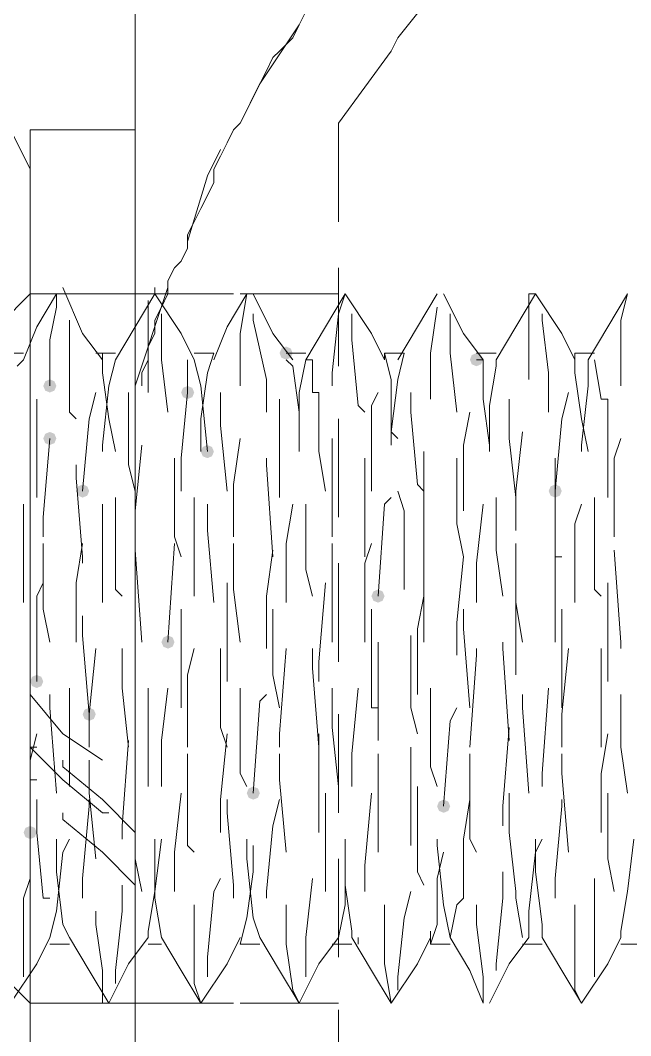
# Model space of a CAD drawing. Header units: millimetres. Extents: x 89051 to 218395, y -330386 to -125649.
# Drawn here: x 92649.2 to 92696.8, y -134274.3 to -134195.1 of the extents above; entities that cross this region are included whole.
import ezdxf

# ---------------------------------------------------------------- set-up
doc = ezdxf.new("R2010")
doc.units = ezdxf.units.MM
doc.header["$LTSCALE"] = 13
doc.layers.add('C00-00-00', color=7, linetype='Continuous')

msp = doc.modelspace()

# ---------------------------------------------------------------- hatches: boundary and pattern name
at = {"layer": 'C00-00-00'}
h = msp.add_hatch(color=256, dxfattribs=at)
h.dxf.hatch_style = 2
h.paths.add_polyline_path([(92669.401, -134221.095), (92669.552, -134220.733), (92669.914, -134220.582), (92670.275, -134220.733), (92670.426, -134221.095), (92670.275, -134221.456), (92669.914, -134221.607), (92669.552, -134221.456)])
h = msp.add_hatch(color=256, dxfattribs=at)
h.dxf.hatch_style = 2
h.paths.add_polyline_path([(92684.256, -134221.607), (92684.407, -134221.245), (92684.768, -134221.095), (92685.13, -134221.245), (92685.28, -134221.607), (92685.13, -134221.968), (92684.768, -134222.119), (92684.407, -134221.968)])
h = msp.add_hatch(color=256, dxfattribs=at)
h.dxf.hatch_style = 2
h.paths.add_polyline_path([(92650.961, -134223.656), (92651.111, -134223.294), (92651.473, -134223.144), (92651.835, -134223.294), (92651.985, -134223.656), (92651.835, -134224.017), (92651.473, -134224.168), (92651.111, -134224.017)])
h = msp.add_hatch(color=256, dxfattribs=at)
h.dxf.hatch_style = 2
h.paths.add_polyline_path([(92661.718, -134224.168), (92661.868, -134223.806), (92662.23, -134223.656), (92662.592, -134223.806), (92662.742, -134224.168), (92662.592, -134224.53), (92662.23, -134224.68), (92661.868, -134224.53)])
h = msp.add_hatch(color=256, dxfattribs=at)
h.dxf.hatch_style = 2
h.paths.add_polyline_path([(92650.961, -134227.754), (92651.111, -134227.392), (92651.473, -134227.241), (92651.835, -134227.392), (92651.985, -134227.754), (92651.835, -134228.115), (92651.473, -134228.266), (92651.111, -134228.115)])
h = msp.add_hatch(color=256, dxfattribs=at)
h.dxf.hatch_style = 2
h.paths.add_polyline_path([(92663.255, -134228.778), (92663.405, -134228.416), (92663.767, -134228.266), (92664.128, -134228.416), (92664.279, -134228.778), (92664.128, -134229.14), (92663.767, -134229.29), (92663.405, -134229.14)])
h = msp.add_hatch(color=256, dxfattribs=at)
h.dxf.hatch_style = 2
h.paths.add_polyline_path([(92653.522, -134231.851), (92653.673, -134231.49), (92654.034, -134231.339), (92654.396, -134231.49), (92654.546, -134231.851), (92654.396, -134232.213), (92654.034, -134232.364), (92653.673, -134232.213)])
h = msp.add_hatch(color=256, dxfattribs=at)
h.dxf.hatch_style = 2
h.paths.add_polyline_path([(92690.403, -134231.851), (92690.553, -134231.49), (92690.915, -134231.339), (92691.277, -134231.49), (92691.427, -134231.851), (92691.277, -134232.213), (92690.915, -134232.364), (92690.553, -134232.213)])
h = msp.add_hatch(color=256, dxfattribs=at)
h.dxf.hatch_style = 2
h.paths.add_polyline_path([(92676.573, -134240.047), (92676.723, -134239.685), (92677.085, -134239.535), (92677.447, -134239.685), (92677.597, -134240.047), (92677.447, -134240.409), (92677.085, -134240.559), (92676.723, -134240.409)])
h = msp.add_hatch(color=256, dxfattribs=at)
h.dxf.hatch_style = 2
h.paths.add_polyline_path([(92660.181, -134243.633), (92660.332, -134243.271), (92660.693, -134243.121), (92661.055, -134243.271), (92661.205, -134243.633), (92661.055, -134243.994), (92660.693, -134244.145), (92660.332, -134243.994)])
h = msp.add_hatch(color=256, dxfattribs=at)
h.dxf.hatch_style = 2
h.paths.add_polyline_path([(92649.937, -134246.706), (92650.087, -134246.344), (92650.449, -134246.194), (92650.81, -134246.344), (92650.961, -134246.706), (92650.81, -134247.068), (92650.449, -134247.218), (92650.087, -134247.068)])
h = msp.add_hatch(color=256, dxfattribs=at)
h.dxf.hatch_style = 2
h.paths.add_polyline_path([(92654.034, -134249.267), (92654.185, -134248.906), (92654.547, -134248.755), (92654.908, -134248.906), (92655.059, -134249.267), (92654.908, -134249.629), (92654.547, -134249.779), (92654.185, -134249.629)])
h = msp.add_hatch(color=256, dxfattribs=at)
h.dxf.hatch_style = 2
h.paths.add_polyline_path([(92666.84, -134255.414), (92666.991, -134255.052), (92667.352, -134254.902), (92667.714, -134255.052), (92667.865, -134255.414), (92667.714, -134255.776), (92667.352, -134255.926), (92666.991, -134255.776)])
h = msp.add_hatch(color=256, dxfattribs=at)
h.dxf.hatch_style = 2
h.paths.add_polyline_path([(92681.695, -134256.439), (92681.845, -134256.077), (92682.207, -134255.926), (92682.569, -134256.077), (92682.719, -134256.439), (92682.569, -134256.8), (92682.207, -134256.951), (92681.845, -134256.8)])
h = msp.add_hatch(color=256, dxfattribs=at)
h.dxf.hatch_style = 2
h.paths.add_polyline_path([(92649.424, -134258.488), (92649.575, -134258.126), (92649.936, -134257.975), (92650.298, -134258.126), (92650.449, -134258.488), (92650.298, -134258.849), (92649.936, -134259), (92649.575, -134258.849)])

# ---------------------------------------------------------------- linework, layer by layer
at = {"layer": 'C00-00-00', "lineweight": 15}
for points in [[(92658.132, -134223.656), (92658.132, -134213.923), (92658.132, -134204.703), (92658.132, -134199.581), (92658.132, -134194.971), (92658.132, -134192.922), (92658.132, -134191.385)], [(92682.719, -134191.385), (92678.622, -134196.507)], [(92671.45, -134194.458), (92670.938, -134195.483), (92670.426, -134196.507), (92669.401, -134197.532), (92668.889, -134198.044), (92668.377, -134199.068), (92667.865, -134200.093), (92667.352, -134201.117), (92666.84, -134202.142), (92666.328, -134203.166), (92665.816, -134203.679), (92665.303, -134204.703), (92664.791, -134205.728), (92664.279, -134206.752), (92664.279, -134207.776), (92663.767, -134208.801), (92663.255, -134209.825), (92662.742, -134210.85), (92662.23, -134211.874), (92662.23, -134212.899), (92661.718, -134213.923), (92661.206, -134214.435), (92660.693, -134215.46), (92660.693, -134216.484), (92660.181, -134217.509), (92659.669, -134218.533), (92659.669, -134219.558), (92659.157, -134220.582), (92659.157, -134221.607), (92658.644, -134222.631), (92658.644, -134223.656)], [(92667.865, -134200.093), (92670.938, -134195.483)], [(92678.622, -134196.507), (92678.109, -134197.532)], [(92678.109, -134197.532), (92674.011, -134203.166)], [(92649.936, -134206.752), (92645.839, -134198.556)], [(92666.84, -134202.142), (92667.865, -134200.093)], [(92674.011, -134203.166), (92674.011, -134210.85)], [(92658.132, -134203.679), (92649.936, -134203.679)], [(92649.936, -134284.611), (92649.936, -134283.075), (92649.936, -134281.026), (92649.936, -134278.465), (92649.936, -134274.879), (92649.936, -134270.781), (92649.936, -134266.171), (92649.936, -134261.049), (92649.936, -134255.414), (92649.936, -134249.78), (92649.936, -134244.145), (92649.936, -134237.998), (92649.936, -134232.364), (92649.936, -134226.729), (92649.936, -134221.607), (92649.936, -134216.997), (92649.936, -134212.899), (92649.936, -134209.825), (92649.936, -134206.752), (92649.936, -134204.703), (92649.936, -134203.679)], [(92663.767, -134207.264), (92664.791, -134205.215)], [(92662.23, -134212.387), (92663.767, -134207.264)], [(92674.011, -134214.435), (92674.011, -134222.119)], [(92649.936, -134216.484), (92645.326, -134221.095)], [(92650.449, -134216.484), (92649.936, -134216.484)], [(92658.132, -134216.484), (92650.449, -134216.484)], [(92651.985, -134216.484), (92650.449, -134219.046)], [(92651.985, -134216.484), (92651.985, -134217.509)], [(92654.034, -134219.558), (92652.498, -134215.972)], [(92658.132, -134223.656), (92660.693, -134215.972)], [(92659.669, -134216.484), (92658.132, -134219.046)], [(92662.742, -134216.484), (92658.132, -134216.484)], [(92659.669, -134215.972), (92659.669, -134216.484)], [(92661.718, -134219.558), (92659.669, -134216.484)], [(92665.816, -134216.484), (92662.742, -134216.484)], [(92666.84, -134216.484), (92665.303, -134219.046)], [(92666.84, -134216.484), (92666.328, -134219.558)], [(92674.011, -134216.484), (92666.328, -134216.484)], [(92668.889, -134219.558), (92667.352, -134216.484)], [(92674.524, -134216.484), (92672.987, -134219.046)], [(92674.524, -134216.484), (92674.011, -134218.021)], [(92676.573, -134219.558), (92674.524, -134216.484)], [(92681.695, -134216.484), (92680.158, -134219.046)], [(92683.744, -134219.558), (92682.207, -134216.484)], [(92689.378, -134216.484), (92687.842, -134219.046)], [(92689.378, -134216.484), (92688.866, -134216.484)], [(92688.866, -134216.484), (92688.866, -134219.558)], [(92691.427, -134219.558), (92689.378, -134216.484)], [(92696.55, -134216.484), (92695.013, -134219.046)], [(92696.55, -134216.484), (92696.037, -134218.533)], [(92651.985, -134217.509), (92651.473, -134220.07)], [(92659.157, -134216.997), (92659.157, -134220.582)], [(92681.695, -134217.509), (92681.183, -134221.095)], [(92660.181, -134221.607), (92660.181, -134218.021)], [(92667.352, -134218.533), (92667.352, -134218.021)], [(92674.011, -134218.021), (92673.499, -134222.631)], [(92675.036, -134220.07), (92675.036, -134218.021)], [(92682.719, -134221.095), (92682.719, -134218.021)], [(92689.891, -134218.533), (92689.891, -134218.021)], [(92650.449, -134219.046), (92649.424, -134221.607)], [(92653.01, -134221.607), (92653.01, -134218.533)], [(92658.132, -134219.046), (92656.596, -134221.607)], [(92665.303, -134219.046), (92664.279, -134221.607)], [(92668.377, -134223.143), (92667.352, -134218.533)], [(92672.987, -134219.046), (92671.45, -134221.607)], [(92680.158, -134219.046), (92678.622, -134221.607)], [(92687.842, -134219.046), (92686.305, -134221.607)], [(92690.403, -134222.631), (92689.891, -134218.533)], [(92695.013, -134219.046), (92693.476, -134221.607)], [(92696.037, -134218.533), (92696.037, -134223.143)], [(92655.571, -134221.607), (92654.034, -134219.558)], [(92662.742, -134221.607), (92661.718, -134219.558)], [(92666.328, -134219.558), (92666.328, -134223.656)], [(92670.426, -134221.607), (92668.889, -134219.558)], [(92677.597, -134221.607), (92676.573, -134219.558)], [(92685.281, -134221.607), (92683.744, -134219.558)], [(92688.866, -134219.558), (92688.866, -134223.143)], [(92692.452, -134221.607), (92691.427, -134219.558)], [(92651.473, -134220.07), (92651.473, -134223.656)], [(92659.157, -134220.582), (92659.157, -134224.168)], [(92675.548, -134225.192), (92675.036, -134220.07)], [(92649.424, -134221.095), (92647.888, -134221.095)], [(92656.596, -134221.095), (92655.059, -134221.095)], [(92655.571, -134221.095), (92655.571, -134222.631)], [(92664.279, -134221.095), (92662.742, -134221.095)], [(92664.279, -134221.095), (92663.767, -134222.631)], [(92671.45, -134221.095), (92669.914, -134221.095)], [(92677.597, -134221.607), (92677.597, -134221.095)], [(92677.597, -134221.095), (92678.109, -134223.143)], [(92679.134, -134221.095), (92677.597, -134221.095)], [(92679.134, -134221.095), (92678.622, -134223.143)], [(92681.183, -134221.095), (92681.183, -134224.68)], [(92683.232, -134225.705), (92682.719, -134221.095)], [(92686.305, -134221.095), (92684.768, -134221.095)], [(92692.452, -134221.095), (92692.452, -134222.631)], [(92693.989, -134221.095), (92692.452, -134221.095)], [(92649.424, -134221.607), (92648.912, -134222.119)], [(92653.01, -134225.705), (92653.01, -134221.607)], [(92656.596, -134221.607), (92656.083, -134223.656)], [(92660.693, -134225.705), (92660.181, -134221.607)], [(92662.23, -134224.168), (92662.23, -134221.607)], [(92662.742, -134221.607), (92663.255, -134223.656)], [(92669.914, -134221.607), (92670.426, -134222.119)], [(92670.426, -134222.119), (92670.938, -134225.705)], [(92671.45, -134221.607), (92670.938, -134224.168)], [(92671.963, -134221.607), (92671.45, -134221.607)], [(92671.963, -134224.168), (92671.963, -134221.607)], [(92684.768, -134221.607), (92685.281, -134221.607)], [(92685.281, -134221.607), (92685.281, -134224.68)], [(92686.305, -134222.119), (92685.793, -134225.192)], [(92686.305, -134221.607), (92686.305, -134222.119)], [(92693.476, -134221.607), (92693.476, -134223.656)], [(92694.501, -134224.68), (92693.989, -134221.607)], [(92655.571, -134222.631), (92656.083, -134226.217)], [(92663.767, -134222.631), (92663.255, -134226.217)], [(92673.499, -134222.631), (92673.499, -134223.656)], [(92690.403, -134225.705), (92690.403, -134222.631)], [(92692.452, -134222.631), (92692.964, -134226.217)], [(92656.083, -134223.656), (92655.571, -134228.266)], [(92658.132, -134223.656), (92658.132, -134288.197)], [(92663.255, -134223.656), (92663.767, -134228.778)], [(92668.377, -134225.705), (92668.377, -134223.143)], [(92678.109, -134223.143), (92678.109, -134227.241)], [(92678.622, -134223.143), (92678.109, -134227.241)], [(92693.476, -134223.656), (92692.964, -134228.266)], [(92696.037, -134223.143), (92696.037, -134223.656)], [(92654.547, -134226.217), (92655.059, -134224.168)], [(92657.62, -134224.68), (92657.62, -134224.168)], [(92661.718, -134229.29), (92662.23, -134224.168)], [(92664.791, -134226.729), (92664.791, -134224.168)], [(92670.938, -134224.168), (92670.938, -134228.778)], [(92672.475, -134224.168), (92671.963, -134224.168)], [(92672.475, -134228.778), (92672.475, -134224.168)], [(92676.573, -134225.192), (92677.085, -134224.168)], [(92679.646, -134225.705), (92679.646, -134224.168)], [(92691.427, -134226.217), (92691.94, -134224.168)], [(92650.449, -134227.754), (92650.449, -134224.68)], [(92657.62, -134229.802), (92657.62, -134224.68)], [(92669.401, -134227.241), (92669.401, -134224.68)], [(92676.06, -134225.705), (92675.548, -134225.192)], [(92676.573, -134230.315), (92676.573, -134225.192)], [(92685.281, -134224.68), (92685.793, -134228.266)], [(92685.793, -134225.192), (92685.793, -134228.778)], [(92687.33, -134227.754), (92687.33, -134224.68)], [(92695.013, -134224.68), (92694.501, -134224.68)], [(92695.013, -134229.802), (92695.013, -134224.68)], [(92653.522, -134226.217), (92653.01, -134225.705)], [(92654.034, -134231.851), (92654.547, -134226.217)], [(92656.083, -134226.217), (92656.596, -134228.778)], [(92663.255, -134226.217), (92663.255, -134228.778)], [(92670.938, -134225.705), (92670.938, -134228.778)], [(92674.011, -134226.217), (92674.011, -134233.9)], [(92680.158, -134231.339), (92679.646, -134225.705)], [(92683.744, -134228.266), (92684.256, -134225.705)], [(92690.915, -134231.851), (92691.427, -134226.217)], [(92692.964, -134226.217), (92693.476, -134228.778)], [(92665.303, -134231.851), (92664.791, -134226.729)], [(92650.449, -134232.364), (92650.449, -134227.754)], [(92651.473, -134227.754), (92650.961, -134233.9)], [(92666.328, -134227.754), (92665.816, -134231.339)], [(92669.401, -134232.364), (92669.401, -134227.241)], [(92673.499, -134227.754), (92673.499, -134228.778)], [(92678.109, -134227.241), (92678.622, -134227.754)], [(92678.109, -134227.241), (92678.109, -134228.266)], [(92687.842, -134232.364), (92687.33, -134227.754)], [(92688.354, -134227.241), (92687.842, -134231.851)], [(92696.037, -134227.754), (92695.525, -134229.29)], [(92655.571, -134228.266), (92655.571, -134228.778)], [(92658.644, -134228.266), (92658.132, -134233.388)], [(92683.744, -134233.388), (92683.744, -134228.266)], [(92692.964, -134228.266), (92692.964, -134228.778)], [(92661.206, -134235.437), (92661.206, -134229.29)], [(92661.718, -134231.851), (92661.718, -134229.29)], [(92668.377, -134229.802), (92668.377, -134229.29)], [(92672.987, -134231.851), (92672.475, -134228.778)], [(92673.499, -134228.778), (92673.499, -134235.437)], [(92676.06, -134232.364), (92676.06, -134229.29)], [(92680.67, -134228.778), (92680.67, -134234.413)], [(92683.232, -134234.413), (92683.232, -134229.29)], [(92690.915, -134236.974), (92690.915, -134229.29)], [(92695.525, -134229.29), (92695.525, -134235.437)], [(92653.522, -134230.827), (92653.522, -134229.802)], [(92658.132, -134231.851), (92657.62, -134229.802)], [(92668.889, -134236.974), (92668.377, -134229.802)], [(92695.013, -134232.364), (92695.013, -134229.802)], [(92654.034, -134236.974), (92653.522, -134230.827)], [(92676.573, -134231.851), (92676.573, -134230.315)], [(92665.816, -134231.339), (92665.816, -134235.437)], [(92680.67, -134231.851), (92680.158, -134231.339)], [(92656.596, -134232.364), (92656.596, -134239.535)], [(92662.742, -134232.364), (92662.742, -134238.51)], [(92676.06, -134236.974), (92676.06, -134232.364)], [(92678.109, -134232.364), (92677.597, -134232.876)], [(92678.622, -134231.851), (92679.134, -134233.388)], [(92686.305, -134232.364), (92686.305, -134236.462)], [(92687.842, -134231.851), (92687.842, -134234.925)], [(92693.989, -134232.364), (92693.989, -134239.535)], [(92649.424, -134232.876), (92649.424, -134236.462)], [(92655.571, -134232.876), (92655.571, -134234.413)], [(92663.767, -134232.876), (92663.767, -134234.925)], [(92670.426, -134232.876), (92669.914, -134235.949)], [(92671.45, -134232.876), (92671.45, -134237.998)], [(92677.597, -134232.876), (92677.085, -134240.047)], [(92685.281, -134232.876), (92684.768, -134237.486)], [(92692.964, -134232.876), (92692.452, -134234.413)], [(92650.961, -134233.9), (92650.961, -134235.437)], [(92658.132, -134233.388), (92658.132, -134235.949)], [(92679.134, -134233.388), (92679.134, -134239.535)], [(92655.571, -134234.413), (92655.571, -134240.559)], [(92663.767, -134234.925), (92664.279, -134240.559)], [(92680.67, -134234.413), (92680.67, -134236.462)], [(92683.744, -134236.974), (92683.232, -134234.413)], [(92692.452, -134234.413), (92692.452, -134240.559)], [(92661.718, -134236.974), (92661.206, -134235.437)], [(92649.424, -134236.462), (92649.424, -134240.559)], [(92650.961, -134241.072), (92650.961, -134235.949)], [(92653.522, -134239.023), (92654.034, -134235.949)], [(92658.132, -134236.462), (92658.132, -134235.949)], [(92658.644, -134243.633), (92658.132, -134236.462)], [(92660.693, -134243.633), (92661.206, -134235.949)], [(92665.816, -134239.535), (92665.816, -134235.949)], [(92668.377, -134240.047), (92668.889, -134236.462)], [(92669.914, -134235.949), (92669.914, -134240.559)], [(92673.499, -134242.608), (92673.499, -134235.949)], [(92676.06, -134237.486), (92676.573, -134235.949)], [(92680.67, -134237.998), (92680.67, -134235.949)], [(92686.305, -134236.462), (92686.817, -134240.047)], [(92687.842, -134240.559), (92687.842, -134235.949)], [(92690.915, -134239.023), (92690.915, -134235.949)], [(92696.037, -134243.633), (92695.525, -134236.462)], [(92654.034, -134237.486), (92654.034, -134236.974)], [(92683.232, -134242.096), (92683.744, -134236.974)], [(92691.427, -134236.974), (92690.915, -134236.974)], [(92671.45, -134237.998), (92671.963, -134240.047)], [(92674.011, -134237.486), (92674.011, -134245.169)], [(92676.06, -134243.633), (92676.06, -134237.486)], [(92680.67, -134243.633), (92680.67, -134237.998)], [(92684.768, -134237.486), (92684.768, -134240.559)], [(92662.742, -134238.51), (92662.742, -134240.047)], [(92687.842, -134238.51), (92687.842, -134240.047)], [(92650.961, -134239.023), (92650.449, -134240.047)], [(92653.522, -134243.633), (92653.522, -134239.023)], [(92656.596, -134239.535), (92657.108, -134240.047)], [(92658.132, -134239.535), (92658.132, -134241.584)], [(92665.303, -134239.023), (92665.303, -134246.706)], [(92666.328, -134243.633), (92665.816, -134239.535)], [(92672.987, -134239.023), (92672.475, -134245.169)], [(92690.915, -134243.633), (92690.915, -134239.023)], [(92693.989, -134239.535), (92694.501, -134240.047)], [(92695.013, -134239.023), (92695.013, -134245.682)], [(92650.449, -134240.047), (92650.449, -134246.706)], [(92668.377, -134244.145), (92668.377, -134240.047)], [(92680.67, -134240.047), (92680.158, -134242.608)], [(92687.842, -134240.047), (92687.842, -134246.194)], [(92651.473, -134243.633), (92650.961, -134241.072)], [(92661.718, -134243.633), (92661.718, -134241.072)], [(92668.889, -134246.194), (92668.889, -134241.072)], [(92676.573, -134248.755), (92676.573, -134241.072)], [(92683.744, -134242.608), (92683.744, -134241.072)], [(92688.354, -134243.633), (92687.842, -134240.559)], [(92691.427, -134245.682), (92691.427, -134241.072)], [(92654.034, -134243.121), (92654.034, -134241.584)], [(92658.132, -134241.584), (92658.132, -134247.218)], [(92673.499, -134243.633), (92673.499, -134242.608)], [(92680.158, -134242.608), (92680.158, -134247.731)], [(92683.232, -134244.657), (92683.232, -134242.096)], [(92684.256, -134248.755), (92683.744, -134242.608)], [(92654.547, -134249.267), (92654.034, -134243.121)], [(92661.718, -134248.755), (92661.718, -134243.633)], [(92677.085, -134243.633), (92677.085, -134247.731)], [(92679.646, -134243.121), (92679.646, -134248.755)], [(92686.817, -134243.633), (92686.817, -134244.145)], [(92696.037, -134244.145), (92696.037, -134243.633)], [(92649.936, -134244.145), (92649.936, -134251.829)], [(92655.059, -134244.145), (92654.547, -134249.267)], [(92657.108, -134244.145), (92657.108, -134247.218)], [(92662.742, -134244.145), (92662.23, -134246.194)], [(92664.791, -134244.145), (92664.791, -134250.292)], [(92669.914, -134244.145), (92669.401, -134250.804)], [(92671.963, -134244.145), (92671.963, -134245.682)], [(92684.768, -134244.145), (92684.768, -134244.657)], [(92686.817, -134244.145), (92687.33, -134251.316)], [(92691.94, -134244.145), (92691.427, -134249.267)], [(92694.501, -134244.145), (92694.501, -134247.218)], [(92672.475, -134245.169), (92672.475, -134246.706)], [(92684.768, -134244.657), (92684.256, -134251.829)], [(92671.963, -134245.682), (92672.475, -134251.829)], [(92691.427, -134248.755), (92691.427, -134245.682)], [(92695.013, -134245.682), (92695.013, -134246.706)], [(92662.23, -134246.194), (92662.23, -134251.829)], [(92669.401, -134248.755), (92668.889, -134246.194)], [(92653.01, -134253.877), (92653.01, -134247.218)], [(92657.108, -134247.218), (92657.62, -134251.829)], [(92659.157, -134251.829), (92659.157, -134247.218)], [(92660.181, -134251.316), (92660.693, -134247.218)], [(92666.328, -134253.877), (92666.328, -134247.218)], [(92673.499, -134250.292), (92673.499, -134247.218)], [(92675.036, -134252.341), (92675.548, -134247.218)], [(92681.183, -134253.365), (92681.183, -134247.218)], [(92689.891, -134253.877), (92690.403, -134247.218)], [(92694.501, -134247.218), (92694.501, -134251.829)], [(92649.936, -134247.731), (92652.498, -134250.804)], [(92651.473, -134248.755), (92651.473, -134247.731)], [(92667.352, -134255.414), (92667.865, -134248.243)], [(92667.865, -134248.243), (92668.377, -134247.731)], [(92677.085, -134247.731), (92677.085, -134251.316)], [(92688.354, -134248.755), (92688.354, -134247.731)], [(92696.037, -134251.829), (92696.037, -134247.731)], [(92651.985, -134255.414), (92651.473, -134248.755)], [(92677.085, -134248.755), (92676.573, -134248.755)], [(92679.646, -134248.755), (92680.158, -134250.804)], [(92682.719, -134249.78), (92683.232, -134248.755)], [(92688.866, -134255.414), (92688.354, -134248.755)], [(92654.547, -134249.267), (92654.547, -134251.829)], [(92674.011, -134249.267), (92674.011, -134256.951)], [(92682.207, -134256.439), (92682.719, -134249.78)], [(92691.427, -134249.267), (92691.427, -134251.829)], [(92650.449, -134250.804), (92649.936, -134252.853)], [(92652.498, -134250.804), (92655.571, -134252.853)], [(92664.791, -134250.292), (92665.303, -134251.829)], [(92665.303, -134250.804), (92664.791, -134255.926)], [(92669.401, -134250.804), (92669.401, -134251.829)], [(92672.475, -134250.804), (92672.475, -134253.365)], [(92674.011, -134254.902), (92673.499, -134250.292)], [(92687.33, -134250.292), (92686.817, -134256.439)], [(92695.013, -134250.804), (92694.501, -134253.877)], [(92657.62, -134251.316), (92657.108, -134257.975)], [(92660.181, -134254.902), (92660.181, -134251.316)], [(92649.936, -134251.829), (92652.498, -134254.39)], [(92649.936, -134251.829), (92650.449, -134251.829)], [(92659.157, -134254.902), (92659.157, -134251.829)], [(92662.23, -134259.512), (92662.23, -134252.341)], [(92669.401, -134254.39), (92669.401, -134252.341)], [(92675.036, -134254.902), (92675.036, -134252.341)], [(92677.085, -134256.951), (92677.085, -134252.341)], [(92679.646, -134251.829), (92679.646, -134258.488)], [(92684.256, -134259), (92684.256, -134252.341)], [(92691.427, -134253.877), (92691.427, -134252.341)], [(92696.55, -134255.414), (92696.037, -134251.829)], [(92649.936, -134252.853), (92649.936, -134258.488)], [(92652.498, -134253.365), (92652.498, -134252.853)], [(92654.547, -134255.414), (92654.547, -134252.853)], [(92655.571, -134255.926), (92652.498, -134253.365)], [(92653.01, -134254.902), (92653.01, -134253.877)], [(92666.84, -134254.902), (92666.328, -134253.877)], [(92672.475, -134253.365), (92672.475, -134258.488)], [(92681.695, -134254.902), (92681.183, -134253.365)], [(92689.891, -134254.902), (92689.891, -134253.877)], [(92691.94, -134260.024), (92691.427, -134253.877)], [(92694.501, -134253.877), (92694.501, -134258.488)], [(92650.449, -134254.39), (92649.936, -134254.39)], [(92652.498, -134254.39), (92655.571, -134256.951)], [(92669.914, -134260.024), (92669.401, -134254.39)], [(92655.059, -134260.536), (92654.547, -134255.414)], [(92658.132, -134255.414), (92658.132, -134255.926)], [(92658.132, -134255.414), (92658.132, -134260.536)], [(92661.718, -134255.414), (92661.206, -134260.024)], [(92672.987, -134255.414), (92672.987, -134259.512)], [(92676.573, -134255.414), (92676.06, -134261.049)], [(92680.158, -134254.902), (92680.158, -134255.926)], [(92687.33, -134255.414), (92687.33, -134258.488)], [(92695.013, -134255.414), (92695.013, -134260.536)], [(92650.449, -134255.926), (92650.449, -134258.488)], [(92654.547, -134255.926), (92654.547, -134256.439)], [(92658.132, -134258.488), (92655.571, -134255.926)], [(92664.791, -134255.926), (92664.791, -134258.488)], [(92665.303, -134255.926), (92665.303, -134256.951)], [(92669.401, -134255.926), (92668.889, -134257.975)], [(92680.158, -134255.926), (92680.158, -134261.561)], [(92684.256, -134255.926), (92683.744, -134259)], [(92691.427, -134255.926), (92691.427, -134256.439)], [(92652.498, -134257.463), (92652.498, -134256.951)], [(92654.547, -134256.439), (92654.034, -134262.073)], [(92655.571, -134256.951), (92656.083, -134256.951)], [(92665.303, -134256.951), (92665.816, -134262.585)], [(92677.085, -134260.024), (92677.085, -134256.951)], [(92686.817, -134256.439), (92686.817, -134257.975)], [(92691.427, -134256.439), (92690.915, -134262.073)], [(92655.571, -134260.024), (92652.498, -134257.463)], [(92650.449, -134258.488), (92650.961, -134263.61)], [(92657.108, -134257.975), (92657.108, -134259)], [(92668.889, -134257.975), (92668.377, -134263.098)], [(92679.646, -134258.488), (92679.646, -134259.512)], [(92687.33, -134258.488), (92687.842, -134263.098)], [(92651.985, -134261.561), (92651.985, -134259)], [(92652.498, -134260.024), (92653.01, -134259)], [(92659.669, -134263.098), (92660.181, -134259)], [(92659.669, -134263.61), (92659.669, -134259)], [(92662.742, -134260.024), (92662.23, -134259.512)], [(92666.84, -134260.536), (92666.84, -134259)], [(92667.352, -134261.561), (92667.352, -134259.512)], [(92672.987, -134259.512), (92672.987, -134263.098)], [(92674.524, -134264.122), (92674.524, -134259)], [(92674.524, -134262.585), (92674.524, -134259)], [(92681.695, -134259.512), (92681.695, -134259)], [(92682.207, -134264.122), (92681.695, -134259.512)], [(92683.744, -134259), (92683.744, -134263.61)], [(92684.768, -134260.024), (92684.256, -134259)], [(92689.378, -134260.024), (92689.891, -134259)], [(92689.378, -134261.561), (92689.378, -134259)], [(92696.55, -134263.098), (92697.062, -134259)], [(92651.985, -134264.634), (92652.498, -134260.024)], [(92658.132, -134262.585), (92655.571, -134260.024)], [(92661.206, -134260.024), (92661.206, -134263.098)], [(92681.695, -134262.073), (92682.207, -134260.024)], [(92688.866, -134264.634), (92689.378, -134260.024)], [(92658.132, -134260.536), (92658.644, -134263.098)], [(92667.352, -134265.147), (92666.84, -134260.536)], [(92674.011, -134260.536), (92674.011, -134268.22)], [(92676.06, -134261.049), (92676.06, -134263.098)], [(92695.013, -134260.536), (92695.525, -134263.098)], [(92652.498, -134265.659), (92651.985, -134261.561)], [(92666.84, -134265.147), (92667.352, -134261.561)], [(92680.158, -134261.561), (92680.67, -134262.585)], [(92686.817, -134261.561), (92686.817, -134263.61)], [(92689.891, -134265.659), (92689.378, -134261.561)], [(92649.936, -134262.073), (92649.424, -134263.61)], [(92654.034, -134262.073), (92654.034, -134263.61)], [(92657.108, -134262.585), (92657.108, -134264.634)], [(92664.791, -134262.073), (92664.279, -134263.098)], [(92665.816, -134262.585), (92665.816, -134263.61)], [(92671.963, -134262.073), (92671.45, -134266.683)], [(92675.036, -134266.171), (92674.524, -134262.585)], [(92681.695, -134265.659), (92681.695, -134262.073)], [(92690.915, -134262.073), (92690.915, -134263.61)], [(92693.989, -134262.073), (92693.989, -134267.196)], [(92659.157, -134266.171), (92659.669, -134263.098)], [(92664.279, -134263.098), (92663.767, -134268.22)], [(92668.377, -134263.098), (92668.377, -134263.61)], [(92679.646, -134263.098), (92679.134, -134265.147)], [(92687.842, -134263.098), (92687.842, -134263.61)], [(92696.037, -134266.171), (92696.55, -134263.098)], [(92649.424, -134263.61), (92649.424, -134267.708)], [(92650.961, -134263.61), (92651.473, -134263.61)], [(92660.181, -134266.683), (92659.669, -134263.61)], [(92662.742, -134265.659), (92662.742, -134264.122)], [(92669.914, -134267.196), (92669.914, -134264.122)], [(92674.011, -134266.683), (92674.524, -134264.122)], [(92677.597, -134268.732), (92677.597, -134264.122)], [(92682.719, -134266.683), (92682.207, -134264.122)], [(92683.232, -134264.122), (92682.719, -134266.683)], [(92683.744, -134263.61), (92683.232, -134264.122)], [(92684.768, -134265.659), (92684.768, -134264.122)], [(92686.817, -134263.61), (92686.305, -134268.732)], [(92687.842, -134263.61), (92688.354, -134266.683)], [(92692.452, -134267.196), (92692.452, -134264.122)], [(92651.473, -134266.683), (92651.985, -134264.634)], [(92655.059, -134265.659), (92655.059, -134264.634)], [(92657.108, -134264.634), (92656.596, -134269.244)], [(92688.866, -134266.683), (92688.866, -134264.634)], [(92653.01, -134266.683), (92652.498, -134265.659)], [(92655.571, -134269.244), (92655.059, -134265.659)], [(92662.742, -134270.269), (92662.742, -134265.659)], [(92666.328, -134267.196), (92666.84, -134265.147)], [(92667.865, -134266.683), (92667.352, -134265.147)], [(92679.134, -134265.147), (92678.622, -134269.757)], [(92681.183, -134267.196), (92681.695, -134265.659)], [(92685.281, -134269.757), (92684.768, -134265.659)], [(92689.891, -134266.683), (92689.891, -134265.659)], [(92659.157, -134266.683), (92659.157, -134266.171)], [(92675.036, -134266.683), (92675.036, -134266.171)], [(92681.183, -134266.171), (92681.183, -134267.196)], [(92696.037, -134266.683), (92696.037, -134266.171)], [(92645.326, -134267.196), (92649.936, -134271.806)], [(92650.449, -134268.732), (92651.473, -134266.683)], [(92651.473, -134267.196), (92653.01, -134267.196)], [(92653.01, -134266.683), (92654.547, -134269.244)], [(92657.62, -134268.732), (92659.157, -134266.683)], [(92659.157, -134267.196), (92660.181, -134267.196)], [(92660.181, -134266.683), (92661.718, -134269.244)], [(92665.303, -134268.732), (92666.328, -134266.683)], [(92666.328, -134267.196), (92667.865, -134267.196)], [(92667.865, -134266.683), (92669.401, -134269.244)], [(92670.426, -134270.781), (92669.914, -134267.196)], [(92671.45, -134266.683), (92671.45, -134269.757)], [(92672.475, -134268.732), (92674.011, -134266.683)], [(92673.499, -134267.196), (92675.036, -134267.196)], [(92675.036, -134266.683), (92676.573, -134269.244)], [(92675.548, -134266.683), (92675.548, -134267.196)], [(92680.158, -134268.732), (92681.183, -134266.683)], [(92681.183, -134267.196), (92682.719, -134267.196)], [(92682.719, -134266.683), (92684.256, -134269.244)], [(92687.33, -134268.732), (92688.866, -134266.683)], [(92688.354, -134267.196), (92689.891, -134267.196)], [(92689.891, -134266.683), (92691.427, -134269.244)], [(92692.452, -134270.781), (92692.452, -134267.196)], [(92693.989, -134267.196), (92693.989, -134269.757)], [(92695.013, -134268.732), (92696.037, -134266.683)], [(92696.037, -134267.196), (92697.574, -134267.196)], [(92649.424, -134267.708), (92649.424, -134269.757)], [(92663.767, -134268.22), (92663.767, -134269.757)], [(92648.4, -134271.806), (92650.449, -134268.732)], [(92656.083, -134271.806), (92657.62, -134268.732)], [(92663.255, -134271.806), (92665.303, -134268.732)], [(92670.938, -134271.806), (92672.475, -134268.732)], [(92678.109, -134271.806), (92677.597, -134268.732)], [(92678.109, -134271.806), (92680.158, -134268.732)], [(92685.793, -134271.806), (92687.33, -134268.732)], [(92686.305, -134268.732), (92686.305, -134269.244)], [(92692.964, -134271.806), (92695.013, -134268.732)], [(92654.547, -134269.244), (92656.083, -134271.806)], [(92655.571, -134271.806), (92655.571, -134269.244)], [(92656.596, -134269.244), (92656.596, -134270.269)], [(92661.718, -134269.244), (92663.255, -134271.806)], [(92669.401, -134269.244), (92670.938, -134271.806)], [(92676.573, -134269.244), (92678.109, -134271.806)], [(92678.622, -134269.757), (92678.622, -134270.781)], [(92684.256, -134269.244), (92685.281, -134271.806)], [(92685.281, -134271.806), (92685.281, -134269.757)], [(92691.427, -134269.244), (92692.964, -134271.806)], [(92663.255, -134271.806), (92662.742, -134270.269)], [(92670.938, -134271.806), (92670.426, -134270.781)], [(92692.964, -134271.806), (92692.452, -134270.781)], [(92649.936, -134271.806), (92657.62, -134271.806)], [(92656.083, -134271.806), (92655.571, -134271.806)], [(92657.62, -134271.806), (92658.132, -134271.806)], [(92658.132, -134271.806), (92665.816, -134271.806)], [(92666.328, -134271.806), (92669.914, -134271.806)], [(92669.914, -134271.806), (92674.011, -134271.806)], [(92674.011, -134272.318), (92674.011, -134280.001)]]:
    msp.add_lwpolyline(points, dxfattribs=at)

doc.saveas('drawing.dxf')
